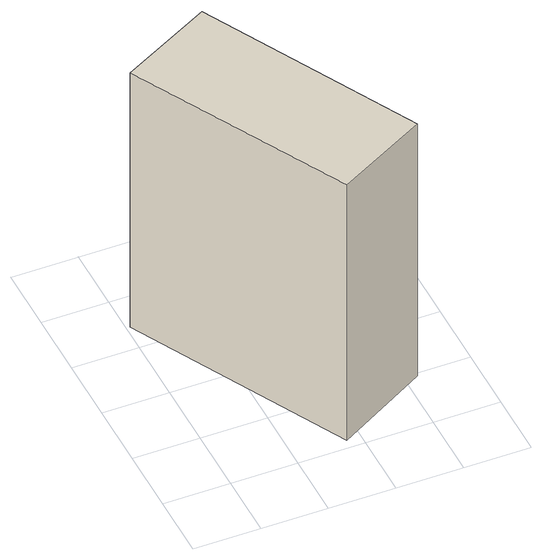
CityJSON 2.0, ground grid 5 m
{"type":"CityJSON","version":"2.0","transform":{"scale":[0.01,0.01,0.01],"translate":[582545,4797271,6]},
"CityObjects":{
"building1":{"type":"Building","attributes":{"name":"2440"},"children":["building1-1"],"geometry":[{"type":"MultiSurface","lod":"1","boundaries":[[[0,1,2,3]],[[1,4,5,2]],[[4,6,7,5]],[[6,0,3,7]],[[6,4,1,0]]]}]},
"building1-1":{"type":"BuildingPart","attributes":{"name":"2440_P","measuredHeight":22.99},"parents":["building1"],"geometry":[{"type":"MultiSurface","lod":"2","boundaries":[[[0,1,2,3]],[[1,4,5,2]],[[4,6,7,5]],[[6,0,3,7]],[[6,4,1,0]]],"semantics":{"surfaces":[{"type":"WallSurface"},{"type":"RoofSurface"}],"values":[0,0,0,0,1]}}]}
},
"vertices":[
[896,74,2355],[22,1704,2355],[22,1704,48],[896,74,39],[718,2070,2355],[718,2070,67],[1581,440,2355],[1581,440,70]
]}
